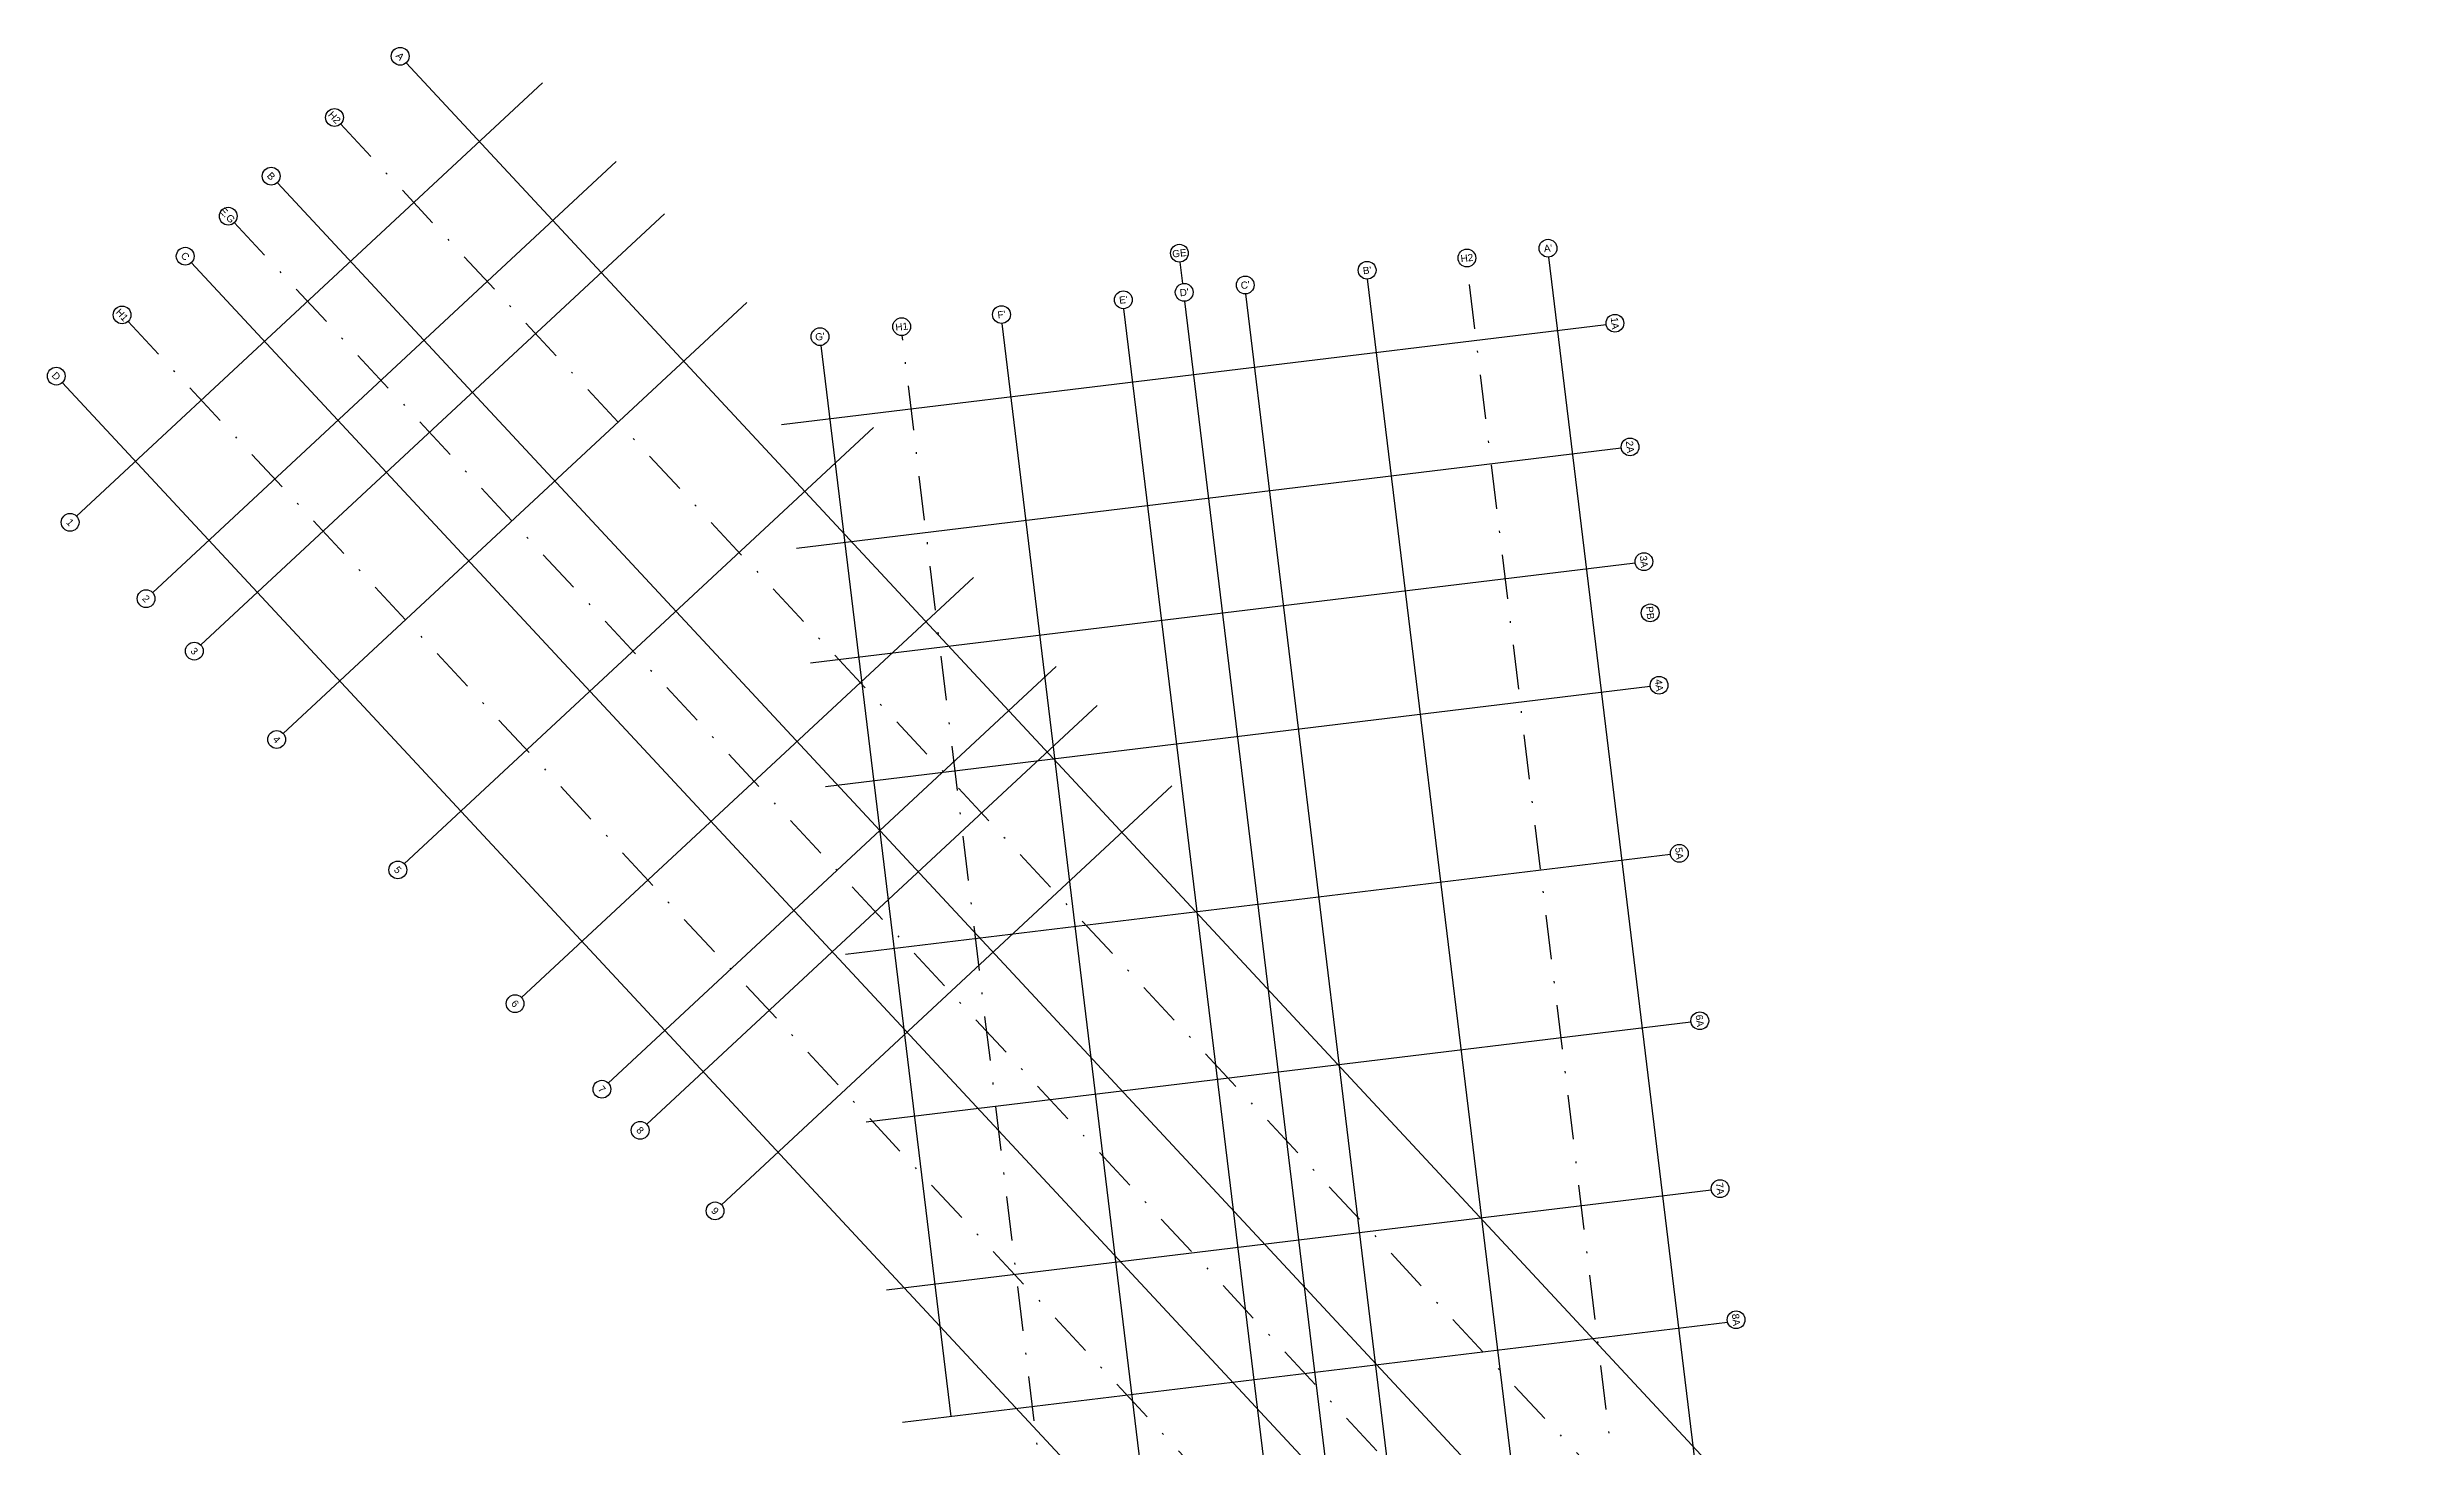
# Model space of a CAD drawing. Header units: millimetres. Extents: x 400392 to 401394, y 4543945 to 4544115.
# Drawn here: x 400391.6 to 400524.8, y 4544036.2 to 4544115 of the extents above; entities that cross this region are included whole.
import ezdxf
from ezdxf.enums import TextEntityAlignment as Align

# ---------------------------------------------------------------- set-up
doc = ezdxf.new("R2010")
doc.units = ezdxf.units.MM
doc.linetypes.add('DASHDOT2', pattern=[0.5, 0.25, -0.125, 0, -0.125])
for name, color, linetype in [("İbrahim'in aks", 11, 'Continuous'), ("İbrahim'in tünel aks", 181, 'DASHDOT2'), ("İbrahim'in yazı aks", 151, 'Continuous'), ('taks prota', 7, 'Continuous')]:
    doc.layers.add(name, color=color, linetype=linetype)
doc.layers.add("İbrahim'in çember aks", color=7, linetype='Continuous', true_color=0xfec77f)
doc.styles.add('TAKS', font='Arial Unicode.ttf')

# ---------------------------------------------------------------- blocks, each defined once
blk = doc.blocks.new('5 aksı')
at = {"layer": "İbrahim'in aks", "ltscale": 10}
blk.add_line((400411.65, 4544069.06), (400438.03, 4544093.6), dxfattribs=at)
at = {"layer": "İbrahim'in çember aks", "ltscale": 0.05}
blk.add_circle((400411.29, 4544068.72), 0.5, dxfattribs=at)
at = {"layer": "İbrahim'in yazı aks", "style": 'TAKS'}
blk.add_text('5', height=0.4, rotation=312.924, dxfattribs=at).set_placement((400411.29, 4544068.72), align=Align.MIDDLE_CENTER)
blk = doc.blocks.new('4 aksı')
at = {"layer": "İbrahim'in aks", "ltscale": 10}
blk.add_line((400404.84, 4544076.39), (400430.9, 4544100.62), dxfattribs=at)
at = {"layer": "İbrahim'in çember aks", "ltscale": 0.05}
blk.add_circle((400404.48, 4544076.05), 0.5, dxfattribs=at)
at = {"layer": "İbrahim'in yazı aks", "style": 'TAKS'}
blk.add_text('4', height=0.4, rotation=312.924, dxfattribs=at).set_placement((400404.48, 4544076.05), align=Align.MIDDLE_CENTER)
blk = doc.blocks.new('3 aksı')
at = {"layer": "İbrahim'in aks", "ltscale": 10}
blk.add_line((400400.21, 4544081.37), (400426.27, 4544105.6), dxfattribs=at)
at = {"layer": "İbrahim'in çember aks", "ltscale": 0.05}
blk.add_circle((400399.85, 4544081.02), 0.5, dxfattribs=at)
at = {"layer": "İbrahim'in yazı aks", "style": 'TAKS'}
blk.add_text('3', height=0.4, rotation=312.924, dxfattribs=at).set_placement((400399.85, 4544081.02), align=Align.MIDDLE_CENTER)
blk = doc.blocks.new('2 aksı')
at = {"layer": "İbrahim'in aks", "ltscale": 10}
blk.add_line((400397.51, 4544084.31), (400423.56, 4544108.55), dxfattribs=at)
at = {"layer": "İbrahim'in çember aks", "ltscale": 0.05}
blk.add_circle((400397.14, 4544083.97), 0.5, dxfattribs=at)
at = {"layer": "İbrahim'in yazı aks", "style": 'TAKS'}
blk.add_text('2', height=0.4, rotation=312.924, dxfattribs=at).set_placement((400397.14, 4544083.97), align=Align.MIDDLE_CENTER)
blk = doc.blocks.new('1 aksı')
at = {"layer": "İbrahim'in aks", "ltscale": 10}
blk.add_line((400393.23, 4544088.6), (400419.43, 4544112.96), dxfattribs=at)
at = {"layer": "İbrahim'in çember aks", "ltscale": 0.05}
blk.add_circle((400392.87, 4544088.26), 0.5, dxfattribs=at)
at = {"layer": "İbrahim'in yazı aks", "style": 'TAKS'}
blk.add_text('1', height=0.4, rotation=312.924, dxfattribs=at).set_placement((400392.87, 4544088.26), align=Align.MIDDLE_CENTER)
blk = doc.blocks.new('D aksı')
at = {"layer": "İbrahim'in aks", "ltscale": 10}
blk.add_line((400505.43, 4543974.62), (400392.43, 4544096.12), dxfattribs=at)
at = {"layer": "İbrahim'in çember aks", "ltscale": 0.05}
blk.add_circle((400392.09, 4544096.48), 0.5, dxfattribs=at)
at = {"layer": "İbrahim'in yazı aks", "style": 'TAKS'}
blk.add_text('D', height=0.4, rotation=312.924, dxfattribs=at).set_placement((400392.09, 4544096.48), align=Align.MIDDLE_CENTER)
blk = doc.blocks.new('C aksı')
at = {"layer": "İbrahim'in aks", "ltscale": 10}
blk.add_line((400512.68, 4543981.36), (400399.68, 4544102.86), dxfattribs=at)
at = {"layer": "İbrahim'in çember aks", "ltscale": 0.05}
blk.add_circle((400399.34, 4544103.22), 0.5, dxfattribs=at)
at = {"layer": "İbrahim'in yazı aks", "style": 'TAKS'}
blk.add_text('C', height=0.4, rotation=312.924, dxfattribs=at).set_placement((400399.34, 4544103.22), align=Align.MIDDLE_CENTER)
blk = doc.blocks.new('B aksı')
at = {"layer": "İbrahim'in aks", "ltscale": 10}
blk.add_line((400517.51, 4543985.86), (400404.52, 4544107.35), dxfattribs=at)
at = {"layer": "İbrahim'in çember aks", "ltscale": 0.05}
blk.add_circle((400404.17, 4544107.72), 0.5, dxfattribs=at)
at = {"layer": "İbrahim'in yazı aks", "style": 'TAKS'}
blk.add_text('B', height=0.4, rotation=312.924, dxfattribs=at).set_placement((400404.17, 4544107.72), align=Align.MIDDLE_CENTER)
blk = doc.blocks.new('A aksı')
at = {"layer": "İbrahim'in aks", "ltscale": 10}
blk.add_line((400524.76, 4543992.6), (400411.76, 4544114.09), dxfattribs=at)
at = {"layer": "İbrahim'in çember aks", "ltscale": 0.05}
blk.add_circle((400411.42, 4544114.46), 0.5, dxfattribs=at)
at = {"layer": "İbrahim'in yazı aks", "style": 'TAKS'}
blk.add_text('A', height=0.4, rotation=312.924, dxfattribs=at).set_placement((400411.42, 4544114.46), align=Align.MIDDLE_CENTER)
blk = doc.blocks.new('6 aksı')
at = {"layer": "İbrahim'in aks", "ltscale": 10}
blk.add_line((400418.25, 4544061.54), (400443.64, 4544085.16), dxfattribs=at)
at = {"layer": "İbrahim'in çember aks", "ltscale": 0.05}
blk.add_circle((400417.88, 4544061.2), 0.5, dxfattribs=at)
at = {"layer": "İbrahim'in yazı aks", "style": 'TAKS'}
blk.add_text('6', height=0.4, rotation=312.924, dxfattribs=at).set_placement((400417.88, 4544061.2), align=Align.MIDDLE_CENTER)
blk = doc.blocks.new('7 aksı')
at = {"layer": "İbrahim'in aks", "ltscale": 10}
blk.add_line((400423.12, 4544056.73), (400448.3, 4544080.15), dxfattribs=at)
at = {"layer": "İbrahim'in çember aks", "ltscale": 0.05}
blk.add_circle((400422.76, 4544056.39), 0.5, dxfattribs=at)
at = {"layer": "İbrahim'in yazı aks", "style": 'TAKS'}
blk.add_text('7', height=0.4, rotation=312.924, dxfattribs=at).set_placement((400422.76, 4544056.39), align=Align.MIDDLE_CENTER)
blk = doc.blocks.new('8 aksı')
at = {"layer": "İbrahim'in aks", "ltscale": 10}
blk.add_line((400425.28, 4544054.43), (400450.6, 4544077.97), dxfattribs=at)
at = {"layer": "İbrahim'in çember aks", "ltscale": 0.05}
blk.add_circle((400424.91, 4544054.08), 0.5, dxfattribs=at)
at = {"layer": "İbrahim'in yazı aks", "style": 'TAKS'}
blk.add_text('8', height=0.4, rotation=312.924, dxfattribs=at).set_placement((400424.91, 4544054.08), align=Align.MIDDLE_CENTER)
blk = doc.blocks.new('9 aksı')
at = {"layer": "İbrahim'in aks", "ltscale": 10}
blk.add_line((400429.48, 4544049.89), (400454.8, 4544073.44), dxfattribs=at)
at = {"layer": "İbrahim'in çember aks", "ltscale": 0.05}
blk.add_circle((400429.12, 4544049.55), 0.5, dxfattribs=at)
at = {"layer": "İbrahim'in yazı aks", "style": 'TAKS'}
blk.add_text('9', height=0.4, rotation=312.924, dxfattribs=at).set_placement((400429.12, 4544049.55), align=Align.MIDDLE_CENTER)
blk = doc.blocks.new("G' aksı")
at = {"layer": "İbrahim'in aks", "ltscale": 10}
blk.add_line((400442.39, 4544038), (400435.08, 4544098.2), dxfattribs=at)
at = {"layer": "İbrahim'in çember aks", "ltscale": 0.05}
blk.add_circle((400435.02, 4544098.7), 0.5, dxfattribs=at)
at = {"layer": "İbrahim'in yazı aks", "style": 'TAKS'}
blk.add_text("G'", height=0.4, rotation=6.4292, dxfattribs=at).set_placement((400435.02, 4544098.7), align=Align.MIDDLE_CENTER)
blk = doc.blocks.new("F' aksı")
at = {"layer": "İbrahim'in aks", "ltscale": 10}
blk.add_line((400454.21, 4544025.65), (400445.25, 4544099.44), dxfattribs=at)
at = {"layer": "İbrahim'in çember aks", "ltscale": 0.05}
blk.add_circle((400445.22, 4544099.94), 0.5, dxfattribs=at)
at = {"layer": "İbrahim'in yazı aks", "style": 'TAKS'}
blk.add_text("F'", height=0.4, rotation=6.4292, dxfattribs=at).set_placement((400445.22, 4544099.94), align=Align.MIDDLE_CENTER)
blk = doc.blocks.new("E' aksı")
at = {"layer": "İbrahim'in aks", "ltscale": 10}
blk.add_line((400462.21, 4544017.05), (400452.1, 4544100.27), dxfattribs=at)
at = {"layer": "İbrahim'in çember aks", "ltscale": 0.05}
blk.add_circle((400452.07, 4544100.77), 0.5, dxfattribs=at)
at = {"layer": "İbrahim'in yazı aks", "style": 'TAKS'}
blk.add_text("E'", height=0.4, rotation=6.4292, dxfattribs=at).set_placement((400452.07, 4544100.77), align=Align.MIDDLE_CENTER)
blk = doc.blocks.new("C' aksı")
at = {"layer": "İbrahim'in aks", "ltscale": 10}
blk.add_line((400470.2, 4544008.46), (400458.95, 4544101.1), dxfattribs=at)
at = {"layer": "İbrahim'in çember aks", "ltscale": 0.05}
blk.add_circle((400458.92, 4544101.6), 0.5, dxfattribs=at)
at = {"layer": "İbrahim'in yazı aks", "style": 'TAKS'}
blk.add_text("C'", height=0.4, rotation=6.4292, dxfattribs=at).set_placement((400458.92, 4544101.6), align=Align.MIDDLE_CENTER)
blk = doc.blocks.new("B' aksı")
at = {"layer": "İbrahim'in aks", "ltscale": 10}
blk.add_line((400478.2, 4543999.86), (400465.8, 4544101.94), dxfattribs=at)
at = {"layer": "İbrahim'in çember aks", "ltscale": 0.05}
blk.add_circle((400465.77, 4544102.43), 0.5, dxfattribs=at)
at = {"layer": "İbrahim'in yazı aks", "style": 'TAKS'}
blk.add_text("B'", height=0.4, rotation=6.4292, dxfattribs=at).set_placement((400465.77, 4544102.43), align=Align.MIDDLE_CENTER)
blk = doc.blocks.new("A' aksı")
at = {"layer": "İbrahim'in aks", "ltscale": 10}
blk.add_line((400490.07, 4543987.09), (400475.98, 4544103.17), dxfattribs=at)
at = {"layer": "İbrahim'in çember aks", "ltscale": 0.05}
blk.add_circle((400475.94, 4544103.67), 0.5, dxfattribs=at)
at = {"layer": "İbrahim'in yazı aks", "style": 'TAKS'}
blk.add_text("A'", height=0.4, rotation=6.4292, dxfattribs=at).set_placement((400475.94, 4544103.67), align=Align.MIDDLE_CENTER)
blk = doc.blocks.new('1A aksı')
at = {"layer": "İbrahim'in aks", "ltscale": 10}
blk.add_line((400432.85, 4544093.76), (400479.21, 4544099.39), dxfattribs=at)
at = {"layer": "İbrahim'in çember aks", "ltscale": 0.05}
blk.add_circle((400479.7, 4544099.45), 0.5, dxfattribs=at)
at = {"layer": "İbrahim'in yazı aks", "style": 'TAKS'}
blk.add_text('1A', height=0.4, rotation=276.4292, dxfattribs=at).set_placement((400479.7, 4544099.45), align=Align.MIDDLE_CENTER)
blk = doc.blocks.new('2A aksı')
at = {"layer": "İbrahim'in aks", "ltscale": 10}
blk.add_line((400433.69, 4544086.81), (400480.05, 4544092.44), dxfattribs=at)
at = {"layer": "İbrahim'in çember aks", "ltscale": 0.05}
blk.add_circle((400480.55, 4544092.5), 0.5, dxfattribs=at)
at = {"layer": "İbrahim'in yazı aks", "style": 'TAKS'}
blk.add_text('2A', height=0.4, rotation=276.4292, dxfattribs=at).set_placement((400480.55, 4544092.5), align=Align.MIDDLE_CENTER)
blk = doc.blocks.new('3A aksı')
at = {"layer": "İbrahim'in aks", "ltscale": 10}
blk.add_line((400434.48, 4544080.36), (400480.83, 4544085.99), dxfattribs=at)
at = {"layer": "İbrahim'in çember aks", "ltscale": 0.05}
blk.add_circle((400481.33, 4544086.05), 0.5, dxfattribs=at)
at = {"layer": "İbrahim'in yazı aks", "style": 'TAKS'}
blk.add_text('3A', height=0.4, rotation=276.4292, dxfattribs=at).set_placement((400481.33, 4544086.05), align=Align.MIDDLE_CENTER)
blk = doc.blocks.new('PB aksı')
at = {"layer": "İbrahim'in çember aks", "ltscale": 0.05}
blk.add_circle((400481.68, 4544083.17), 0.5, dxfattribs=at)
at = {"layer": "İbrahim'in yazı aks", "style": 'TAKS'}
blk.add_text('PB', height=0.4, rotation=276.4292, dxfattribs=at).set_placement((400481.68, 4544083.17), align=Align.MIDDLE_CENTER)
blk = doc.blocks.new('4A aksı')
at = {"layer": "İbrahim'in aks", "ltscale": 10}
blk.add_line((400435.32, 4544073.41), (400481.68, 4544079.04), dxfattribs=at)
at = {"layer": "İbrahim'in çember aks", "ltscale": 0.05}
blk.add_circle((400482.18, 4544079.1), 0.5, dxfattribs=at)
at = {"layer": "İbrahim'in yazı aks", "style": 'TAKS'}
blk.add_text('4A', height=0.4, rotation=276.4292, dxfattribs=at).set_placement((400482.18, 4544079.1), align=Align.MIDDLE_CENTER)
blk = doc.blocks.new('5A aksı')
at = {"layer": "İbrahim'in aks", "ltscale": 10}
blk.add_line((400436.46, 4544063.98), (400482.82, 4544069.61), dxfattribs=at)
at = {"layer": "İbrahim'in çember aks", "ltscale": 0.05}
blk.add_circle((400483.32, 4544069.65), 0.5, dxfattribs=at)
at = {"layer": "İbrahim'in yazı aks", "style": 'TAKS'}
blk.add_text('5A', height=0.4, rotation=276.4292, dxfattribs=at).set_placement((400483.32, 4544069.65), align=Align.MIDDLE_CENTER)
blk = doc.blocks.new('6A aksı')
at = {"layer": "İbrahim'in aks", "ltscale": 10}
blk.add_line((400437.61, 4544054.55), (400483.97, 4544060.17), dxfattribs=at)
at = {"layer": "İbrahim'in çember aks", "ltscale": 0.05}
blk.add_circle((400484.47, 4544060.24), 0.5, dxfattribs=at)
at = {"layer": "İbrahim'in yazı aks", "style": 'TAKS'}
blk.add_text('6A', height=0.4, rotation=276.4292, dxfattribs=at).set_placement((400484.47, 4544060.24), align=Align.MIDDLE_CENTER)
blk = doc.blocks.new('7A aksı')
at = {"layer": "İbrahim'in aks", "ltscale": 10}
blk.add_line((400438.76, 4544045.11), (400485.11, 4544050.74), dxfattribs=at)
at = {"layer": "İbrahim'in çember aks", "ltscale": 0.05}
blk.add_circle((400485.61, 4544050.8), 0.5, dxfattribs=at)
at = {"layer": "İbrahim'in yazı aks", "style": 'TAKS'}
blk.add_text('7A', height=0.4, rotation=276.4292, dxfattribs=at).set_placement((400485.61, 4544050.8), align=Align.MIDDLE_CENTER)
blk = doc.blocks.new('8A aksı')
at = {"layer": "İbrahim'in aks", "ltscale": 10}
blk.add_line((400439.66, 4544037.67), (400486.02, 4544043.3), dxfattribs=at)
at = {"layer": "İbrahim'in çember aks", "ltscale": 0.05}
blk.add_circle((400486.51, 4544043.43), 0.5, dxfattribs=at)
at = {"layer": "İbrahim'in yazı aks", "style": 'TAKS'}
blk.add_text('8A', height=0.4, rotation=276.4292, dxfattribs=at).set_placement((400486.51, 4544043.43), align=Align.MIDDLE_CENTER)
blk = doc.blocks.new("D' aksı")
at = {"layer": "İbrahim'in aks", "ltscale": 10}
blk.add_line((400466.21, 4544012.75), (400455.53, 4544100.69), dxfattribs=at)
at = {"layer": "İbrahim'in çember aks", "ltscale": 0.05}
blk.add_circle((400455.49, 4544101.19), 0.5, dxfattribs=at)
at = {"layer": "İbrahim'in yazı aks", "style": 'TAKS'}
blk.add_text("D'", height=0.4, rotation=6.4292, dxfattribs=at).set_placement((400455.49, 4544101.19), align=Align.MIDDLE_CENTER)
blk = doc.blocks.new('GE aksı')
at = {"layer": "İbrahim'in aks", "ltscale": 10}
blk.add_line((400455.41, 4544101.68), (400455.26, 4544102.89), dxfattribs=at)
at = {"layer": "İbrahim'in çember aks", "ltscale": 0.05}
blk.add_circle((400455.22, 4544103.39), 0.5, dxfattribs=at)
at = {"layer": "İbrahim'in yazı aks", "style": 'TAKS'}
blk.add_text('GE', height=0.4, rotation=6.4292, dxfattribs=at).set_placement((400455.22, 4544103.39), align=Align.MIDDLE_CENTER)
blk = doc.blocks.new('H2 aksı')
at = {"layer": "İbrahim'in tünel aks", "ltscale": 10}
for p, q in [((400408.07, 4544110.66), (400519.21, 4543991.16)), ((400484.74, 4543992.82), (400471.41, 4544102.62))]:
    blk.add_line(p, q, dxfattribs=at)
at = {"layer": "İbrahim'in çember aks", "ltscale": 0.05}
for centre in [(400407.73, 4544111.02), (400471.38, 4544103.12)]:
    blk.add_circle(centre, 0.5, dxfattribs=at)
at = {"style": 'TAKS'}
for rotation, p in [(312.924, (400407.73, 4544111.02)), (6.4292, (400471.38, 4544103.12))]:
    blk.add_text('H2', height=0.4, rotation=rotation, dxfattribs=at).set_placement(p, align=Align.MIDDLE_CENTER)
blk = doc.blocks.new('E. G. aksı')
at = {"layer": "İbrahim'in tünel aks", "ltscale": 10}
blk.add_line((400402.1, 4544105.11), (400513.24, 4543985.61), dxfattribs=at)
at = {"layer": "İbrahim'in çember aks", "ltscale": 0.05}
blk.add_circle((400401.76, 4544105.47), 0.5, dxfattribs=at)
at = {"style": 'TAKS'}
blk.add_text('E.G.', height=0.4, rotation=312.924, dxfattribs=at).set_placement((400401.76, 4544105.47), align=Align.MIDDLE_CENTER)
blk = doc.blocks.new('H1 aksı')
at = {"layer": "İbrahim'in tünel aks", "ltscale": 10}
for p, q in [((400396.13, 4544099.55), (400507.27, 4543980.06)), ((400447.67, 4544032.69), (400439.64, 4544098.76))]:
    blk.add_line(p, q, dxfattribs=at)
at = {"layer": "İbrahim'in çember aks", "ltscale": 0.05}
for centre in [(400395.79, 4544099.92), (400439.61, 4544099.26)]:
    blk.add_circle(centre, 0.5, dxfattribs=at)
at = {"style": 'TAKS'}
blk.add_text('H1', height=0.4, rotation=312.924, dxfattribs=at).set_placement((400395.79, 4544099.92), align=Align.MIDDLE_CENTER)
at = {"layer": 'taks prota', "style": 'TAKS'}
blk.add_text('H1', height=0.4, rotation=6.4292, dxfattribs=at).set_placement((400439.61, 4544099.26), align=Align.MIDDLE_CENTER)

msp = doc.modelspace()

# ---------------------------------------------------------------- block references
for name in ['A aksı', '1 aksı', 'H2 aksı', '2 aksı', 'B aksı', 'E. G. aksı', 'C aksı', 'GE aksı', "A' aksı", "B' aksı", "E' aksı", "D' aksı", "C' aksı", 'H1 aksı', '1A aksı', "F' aksı", "G' aksı", 'D aksı', '5 aksı', '2A aksı', '3A aksı', '6 aksı', 'PB aksı', '7 aksı', '4A aksı', '8 aksı', '9 aksı', '5A aksı', '6A aksı', '7A aksı', '8A aksı']:
    msp.add_blockref(name, (0, 0))
at = {"layer": "İbrahim'in aks"}
for name in ['3 aksı', '4 aksı']:
    msp.add_blockref(name, (0, 0), dxfattribs=at)

# ---------------------------------------------------------------- texts
at = {"layer": "İbrahim'in yazı aks", "style": 'TAKS'}
msp.add_text('D', height=0.4, rotation=312.924, dxfattribs=at).set_placement((400392.09, 4544096.48), align=Align.MIDDLE_CENTER)
msp.add_text('D', height=0.4, rotation=312.924, dxfattribs=at).set_placement((400392.09, 4544096.48), align=Align.MIDDLE_CENTER)
msp.add_text('D', height=0.4, rotation=312.924, dxfattribs=at).set_placement((400392.09, 4544096.48), align=Align.MIDDLE_CENTER)
msp.add_text('D', height=0.4, rotation=312.924, dxfattribs=at).set_placement((400392.09, 4544096.48), align=Align.MIDDLE_CENTER)
msp.add_text('D', height=0.4, rotation=312.924, dxfattribs=at).set_placement((400392.09, 4544096.48), align=Align.MIDDLE_CENTER)

doc.saveas('drawing.dxf')
